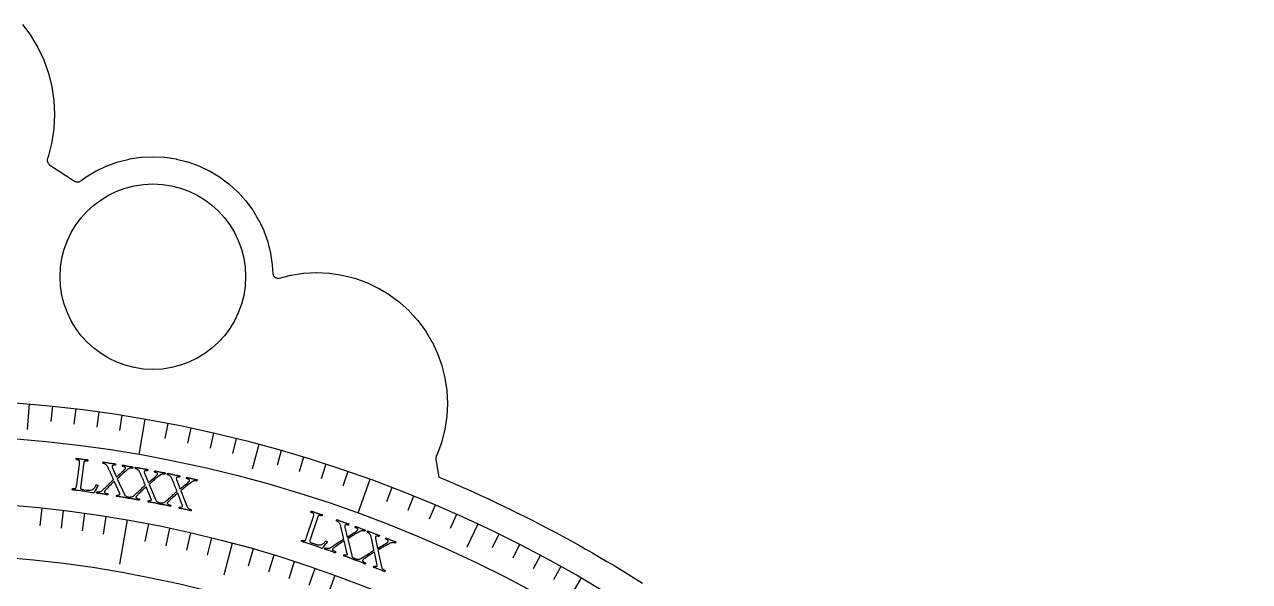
# Model space of a CAD drawing. Header units: millimetres. Extents: x -76 to 76, y -76 to 98.
# Drawn here: x 6.2 to 74.5, y 64.3 to 95.3 of the extents above; entities that cross this region are included whole.
import ezdxf

# ---------------------------------------------------------------- set-up
doc = ezdxf.new("R2010")
doc.units = ezdxf.units.MM
for name, color, linetype in [('CUT_INNER', 6, 'Continuous'), ('CUT_OUTER', 1, 'Continuous'), ('ENGRAVE', 7, 'Continuous'), ('ENGRAVE_FINE', 8, 'Continuous'), ('TEXT', 5, 'Continuous')]:
    doc.layers.add(name, color=color, linetype=linetype)

msp = doc.modelspace()

# ---------------------------------------------------------------- linework, layer by layer
at = {"layer": 'CUT_INNER'}
msp.add_circle((13.376, 81.2832), 5.168, dxfattribs=at)
at = {"layer": 'CUT_OUTER'}
msp.add_lwpolyline([(6.1143, 95.3355), (6.5675, 94.7243), (6.5757, 94.7121), (6.9669, 94.0594), (6.9739, 94.0464), (7.2992, 93.3585), (7.3048, 93.3449), (7.5612, 92.6285), (7.5654, 92.6144), (7.7503, 91.8763), (7.7532, 91.8619), (7.8649, 91.1092), (7.8663, 91.0945), (7.9036, 90.3345), (7.9036, 90.3198), (7.8663, 89.5598), (7.8649, 89.5451), (7.7532, 88.7924), (7.7503, 88.778), (7.5654, 88.0399), (7.5612, 88.0258), (7.5079, 87.877), (7.4996, 87.8497), (7.4939, 87.8218), (7.4909, 87.7935), (7.4906, 87.765), (7.493, 87.7366), (7.4981, 87.7086), (7.5058, 87.6811), (7.516, 87.6546), (7.5288, 87.6291), (7.5439, 87.6049), (7.5613, 87.5823), (7.5807, 87.5614), (7.602, 87.5425), (7.6249, 87.5257), (9.0117, 86.6089), (9.038, 86.5934), (9.0657, 86.5806), (9.0946, 86.5707), (9.1244, 86.5638), (9.1547, 86.56), (9.1852, 86.5593), (9.2157, 86.5616), (9.2457, 86.5671), (9.2751, 86.5756), (9.3034, 86.587), (9.3304, 86.6013), (9.3558, 86.6182), (9.6544, 86.8396), (9.6667, 86.8478), (10.217, 87.1777), (10.23, 87.1846), (10.81, 87.4589), (10.8235, 87.4645), (11.4276, 87.6807), (11.4417, 87.685), (12.0641, 87.8409), (12.0785, 87.8437), (12.7132, 87.9379), (12.7278, 87.9393), (13.3686, 87.9708), (13.3834, 87.9708), (14.0242, 87.9393), (14.0388, 87.9379), (14.6735, 87.8437), (14.6879, 87.8409), (15.3103, 87.685), (15.3244, 87.6807), (15.9285, 87.4645), (15.942, 87.4589), (16.522, 87.1846), (16.535, 87.1777), (17.0853, 86.8478), (17.0976, 86.8396), (17.6129, 86.4574), (17.6243, 86.4481), (18.0997, 86.0172), (18.1101, 86.0068), (18.5409, 85.5314), (18.5503, 85.5201), (18.9325, 85.0047), (18.9407, 84.9925), (19.2705, 84.4422), (19.2774, 84.4292), (19.5518, 83.8492), (19.5574, 83.8356), (19.7735, 83.2315), (19.7778, 83.2174), (19.9337, 82.5951), (19.9366, 82.5806), (20.0307, 81.946), (20.0322, 81.9313), (20.0541, 81.4854), (20.0569, 81.4561), (20.0627, 81.4273), (20.0712, 81.3991), (20.0825, 81.3719), (20.0964, 81.3459), (20.1127, 81.3214), (20.1314, 81.2987), (20.1522, 81.2779), (20.175, 81.2592), (20.1995, 81.2428), (20.2254, 81.229), (20.2526, 81.2177), (20.2808, 81.2091), (20.3097, 81.2034), (20.339, 81.2005), (20.3684, 81.2005), (20.3977, 81.2034), (20.4266, 81.2091), (21.0655, 81.3692), (21.0799, 81.372), (21.7736, 81.4749), (21.7882, 81.4764), (22.4886, 81.5108), (22.5034, 81.5108), (23.2038, 81.4764), (23.2184, 81.4749), (23.9121, 81.372), (23.9265, 81.3692), (24.6068, 81.1988), (24.6209, 81.1945), (25.2811, 80.9583), (25.2947, 80.9526), (25.9287, 80.6528), (25.9416, 80.6459), (26.5431, 80.2853), (26.5554, 80.2772), (27.1186, 79.8594), (27.13, 79.8501), (27.6496, 79.3791), (27.66, 79.3687), (28.1309, 78.8491), (28.1403, 78.8378), (28.558, 78.2745), (28.5662, 78.2623), (28.9267, 77.6608), (28.9336, 77.6478), (29.2335, 77.0139), (29.2391, 77.0003), (29.4754, 76.34), (29.4796, 76.3259), (29.65, 75.6457), (29.6529, 75.6312), (29.7558, 74.9376), (29.7572, 74.9229), (29.7916, 74.2225), (29.7916, 74.2078), (29.7572, 73.5074), (29.7558, 73.4927), (29.6529, 72.7991), (29.65, 72.7846), (29.4796, 72.1044), (29.4754, 72.0903), (29.2391, 71.43), (29.2335, 71.4164), (29.1699, 71.2819), (29.1583, 71.2539), (29.1496, 71.2248), (29.1439, 71.195), (29.1413, 71.1648), (29.1417, 71.1345), (29.1451, 71.1043), (29.3091, 70.1208), (29.5142, 70.0351), (29.9434, 69.8527), (30.3714, 69.6676), (30.7983, 69.4799), (31.2241, 69.2897), (31.6486, 69.0968), (32.072, 68.9013), (32.4942, 68.7032), (32.9151, 68.5025), (33.3348, 68.2993), (33.7533, 68.0934), (34.1705, 67.885), (34.5864, 67.6741), (35.0009, 67.4606), (35.4142, 67.2446), (35.8262, 67.026), (36.2367, 66.8049), (36.646, 66.5813), (37.0538, 66.3552), (37.4603, 66.1266), (37.8653, 65.8955), (38.2689, 65.6619), (38.6711, 65.4259), (39.0718, 65.1874), (39.4711, 64.9464), (39.8688, 64.703), (40.2651, 64.4571), (40.6598, 64.2089)], dxfattribs=at)
at = {"layer": 'ENGRAVE'}
for points in [[(6.4914, 74.1966), (6.3672, 72.777)], [(12.9333, 73.3485), (12.5869, 71.3838)], [(19.2768, 71.9422), (18.908, 70.5657)], [(25.4737, 69.9883), (24.7913, 68.1136)], [(11.9435, 67.7351), (11.508, 65.2652)], [(31.4766, 67.5018), (30.8744, 66.2103)], [(17.8016, 66.4364), (17.3256, 64.6598)], [(23.5241, 64.6321), (22.6664, 62.2753)], [(37.24, 64.5016), (36.2425, 62.7739)]]:
    msp.add_lwpolyline(points, dxfattribs=at)
for radius in [74.48, 74.48, 72.485, 68.78, 68.78, 65.854]:
    msp.add_circle((0, 0), radius, dxfattribs=at)
at = {"layer": 'ENGRAVE_FINE'}
for points in [[(7.7853, 74.072), (7.6959, 73.2217)], [(9.0768, 73.9248), (8.9726, 73.0762)], [(10.3656, 73.7552), (10.2466, 72.9085)], [(11.6512, 73.563), (11.5175, 72.7186)], [(14.2115, 73.1116), (14.0483, 72.2723)], [(15.4853, 72.8524), (15.3075, 72.0161)], [(16.7544, 72.5711), (16.562, 71.738)], [(18.0183, 72.2676), (17.8115, 71.438)], [(20.5295, 71.5948), (20.2938, 70.7729)], [(21.7758, 71.2256), (21.5259, 70.4079)], [(23.0156, 70.8347), (22.7514, 70.0215)], [(24.2483, 70.4222), (23.97, 69.6138)], [(26.6912, 69.5331), (26.3848, 68.7349)], [(27.9007, 69.0567), (27.5804, 68.2639)], [(7.1895, 68.4032), (7.0846, 67.4055)], [(8.3822, 68.2673), (8.2599, 67.2716)], [(29.1017, 68.5592), (28.7676, 67.7722)], [(9.5723, 68.1106), (9.4327, 67.1172)], [(10.7596, 67.9332), (10.6026, 66.9424)], [(30.2937, 68.0409), (29.946, 67.2598)], [(13.1238, 67.5163), (12.9324, 66.5315)], [(14.3002, 67.277), (14.0916, 66.2957)], [(15.4721, 67.0172), (15.2465, 66.0397)], [(32.6499, 66.9422), (32.2751, 66.1737)], [(16.6394, 66.7369), (16.3967, 65.7635)], [(33.8132, 66.3622), (33.4251, 65.6004)], [(18.9583, 66.1156), (18.6818, 65.1512)], [(20.1093, 65.7746), (19.816, 64.8153)], [(34.9662, 65.7619), (34.5648, 65.007)], [(21.2542, 65.4137), (20.9442, 64.4596)], [(22.3926, 65.0328), (22.066, 64.0842)], [(36.1086, 65.1417), (35.6941, 64.3939)]]:
    msp.add_lwpolyline(points, dxfattribs=at)
at = {"layer": 'TEXT'}
for points in [[(9.3623, 69.6633), (9.3619, 69.6602), (9.3614, 69.6565), (9.3608, 69.652), (9.3601, 69.6469), (9.3583, 69.6337), (9.3563, 69.6187), (9.354, 69.6018), (9.3515, 69.583), (9.3491, 69.5636), (9.3471, 69.5451), (9.3456, 69.5274), (9.3445, 69.5105), (9.3443, 69.4956), (9.3451, 69.4841), (9.3471, 69.4759), (9.3502, 69.4709), (9.3634, 69.4604), (9.3783, 69.4516), (9.3949, 69.4444), (9.4134, 69.4389), (9.4355, 69.434), (9.4633, 69.4289), (9.4968, 69.4236), (9.5359, 69.418), (9.6846, 69.3974), (9.7235, 69.3931), (9.7646, 69.3907), (9.8079, 69.3902), (9.8533, 69.3917), (9.8978, 69.3957), (9.938, 69.4028), (9.9741, 69.4132), (10.0059, 69.4267), (10.0326, 69.4426), (10.059, 69.462), (10.0851, 69.485), (10.1108, 69.5114), (10.1361, 69.5424), (10.1611, 69.579), (10.1857, 69.6212), (10.2099, 69.669), (10.2153, 69.6755), (10.2239, 69.6794), (10.2355, 69.6808), (10.2503, 69.6797), (10.2725, 69.6754), (10.2904, 69.6696), (10.3039, 69.6624), (10.313, 69.6538), (10.2854, 69.6015), (10.2568, 69.5476), (10.2271, 69.4921), (10.1963, 69.4351), (10.1673, 69.3791), (10.1429, 69.327), (10.123, 69.2788), (10.1076, 69.2344), (10.0013, 69.2502), (9.8954, 69.2664), (9.7899, 69.2831), (9.6848, 69.3003), (9.5765, 69.3178), (9.4613, 69.3354), (9.3392, 69.3529), (9.2102, 69.3705), (9.1654, 69.3762), (9.1229, 69.381), (9.0827, 69.385), (9.0448, 69.3881), (9.0077, 69.3911), (8.9701, 69.3947), (8.9318, 69.3989), (8.8929, 69.4036), (8.8891, 69.4107), (8.887, 69.4196), (8.8868, 69.4304), (8.8883, 69.443), (8.891, 69.4554), (8.8943, 69.4657), (8.8982, 69.4739), (8.9027, 69.4799), (8.9125, 69.4789), (8.9258, 69.478), (8.9425, 69.4771), (8.9627, 69.4763), (8.9844, 69.476), (9.0058, 69.4766), (9.0267, 69.4782), (9.0472, 69.4806), (9.0653, 69.4839), (9.0788, 69.4882), (9.0879, 69.4935), (9.0924, 69.4996), (9.0995, 69.5165), (9.1057, 69.5359), (9.1111, 69.5579), (9.1156, 69.5824), (9.1197, 69.6087), (9.1237, 69.6361), (9.1277, 69.6644), (9.1316, 69.6939), (9.2803, 70.8292), (9.2841, 70.8587), (9.2876, 70.8874), (9.2908, 70.9153), (9.2938, 70.9423), (9.2958, 70.9678), (9.2962, 70.9908), (9.2952, 71.0115), (9.2925, 71.0297), (9.2898, 71.0379), (9.2823, 71.0456), (9.27, 71.0529), (9.2529, 71.0598), (9.233, 71.0663), (9.2126, 71.0723), (9.1916, 71.0779), (9.17, 71.083), (9.1498, 71.0874), (9.133, 71.0909), (9.1196, 71.0934), (9.1096, 71.0949), (9.1067, 71.1019), (9.1049, 71.1108), (9.1043, 71.1216), (9.1048, 71.1343), (9.1065, 71.1469), (9.1095, 71.1572), (9.1138, 71.1653), (9.1194, 71.1712), (9.1606, 71.1644), (9.2015, 71.1575), (9.2419, 71.1505), (9.282, 71.1432), (9.3218, 71.1362), (9.3613, 71.1297), (9.4005, 71.1238), (9.4394, 71.1184), (9.4794, 71.1133), (9.5189, 71.1088), (9.5579, 71.1049), (9.5965, 71.1015), (9.6353, 71.0983), (9.6749, 71.0947), (9.7153, 71.0908), (9.7566, 71.0866), (9.7605, 71.0795), (9.7625, 71.0706), (9.7627, 71.0598), (9.7611, 71.0472), (9.7582, 71.0348), (9.7548, 71.0245), (9.7508, 71.0164), (9.7462, 71.0105), (9.7361, 71.0116), (9.7225, 71.0127), (9.7054, 71.0137), (9.6848, 71.0147), (9.6627, 71.0154), (9.6412, 71.0155), (9.6204, 71.0149), (9.6001, 71.0137), (9.5822, 71.0115), (9.5683, 71.0076), (9.5584, 71.0022), (9.5526, 70.9952), (9.5469, 70.9811), (9.5418, 70.9648), (9.5373, 70.9464), (9.5334, 70.9258), (9.5298, 70.9036), (9.5262, 70.8803), (9.5227, 70.856), (9.5192, 70.8307), (9.5186, 70.8266), (9.5181, 70.8225), (9.5176, 70.8185), (9.517, 70.8144), (9.5165, 70.8103), (9.5159, 70.8062), (9.5154, 70.8021), (9.5148, 70.7981)], [(10.9498, 70.9016), (10.9985, 70.8943), (11.0452, 70.8878), (11.0899, 70.8821), (11.1326, 70.8772), (11.1742, 70.8727), (11.2154, 70.868), (11.2562, 70.8632), (11.2966, 70.8582), (11.2979, 70.8511), (11.2981, 70.8413), (11.2972, 70.8289), (11.2952, 70.814), (11.2922, 70.7999), (11.2885, 70.79), (11.2841, 70.7845), (11.279, 70.7832), (11.268, 70.7845), (11.2546, 70.7853), (11.2386, 70.7857), (11.22, 70.7856), (11.2004, 70.7846), (11.1813, 70.782), (11.1626, 70.778), (11.1444, 70.7725), (11.1284, 70.7649), (11.1162, 70.7544), (11.1077, 70.741), (11.1031, 70.7248), (11.1026, 70.7084), (11.1059, 70.689), (11.1129, 70.6665), (11.1237, 70.641), (11.3582, 70.1197), (11.4304, 70.1888), (11.501, 70.2557), (11.57, 70.3204), (11.6373, 70.3829), (11.6994, 70.4409), (11.7527, 70.4924), (11.7973, 70.5374), (11.833, 70.5758), (11.8379, 70.5819), (11.8418, 70.5882), (11.8449, 70.5946), (11.8472, 70.6012), (11.8488, 70.6072), (11.85, 70.6119), (11.8509, 70.6152), (11.8513, 70.6172), (11.8509, 70.6274), (11.8464, 70.6389), (11.838, 70.6518), (11.8255, 70.6661), (11.8058, 70.6804), (11.7756, 70.6932), (11.7349, 70.7047), (11.6836, 70.7147), (11.6805, 70.7185), (11.6787, 70.7256), (11.6784, 70.7362), (11.6796, 70.7502), (11.6817, 70.7647), (11.6844, 70.7769), (11.6875, 70.7867), (11.6911, 70.7942), (11.7295, 70.7852), (11.7657, 70.7766), (11.7997, 70.7686), (11.8315, 70.7611), (11.863, 70.754), (11.8961, 70.7472), (11.9309, 70.7405), (11.9673, 70.7341), (12.0176, 70.7259), (12.0639, 70.7191), (12.1062, 70.7136), (12.1445, 70.7095), (12.1792, 70.7061), (12.2107, 70.703), (12.2391, 70.7), (12.2643, 70.6972), (12.2657, 70.6903), (12.2662, 70.6815), (12.2658, 70.6708), (12.2646, 70.6581), (12.2622, 70.6455), (12.2581, 70.6348), (12.2525, 70.6262), (12.2452, 70.6197), (12.2376, 70.6205), (12.226, 70.6213), (12.2102, 70.6218), (12.1904, 70.6222), (12.1678, 70.6216), (12.1438, 70.6191), (12.1185, 70.6147), (12.0917, 70.6085), (12.0647, 70.5998), (12.0384, 70.588), (12.0128, 70.5731), (11.9879, 70.5552), (11.9287, 70.5046), (11.8735, 70.4576), (11.8224, 70.414), (11.7752, 70.3738), (11.7303, 70.3352), (11.6859, 70.2962), (11.642, 70.2567), (11.5986, 70.2167), (11.5535, 70.1746), (11.5047, 70.1285), (11.4522, 70.0785), (11.3959, 70.0246), (11.7865, 69.1578), (11.8034, 69.1278), (11.826, 69.1009), (11.8543, 69.0773), (11.8883, 69.0568), (11.9246, 69.0396), (11.9598, 69.0257), (11.9938, 69.0151), (12.0266, 69.0078), (12.0289, 69.0006), (12.0296, 68.9912), (12.0287, 68.9797), (12.0263, 68.966), (12.0232, 68.9528), (12.0205, 68.9426), (12.0181, 68.9356), (12.0161, 68.9316), (11.979, 68.9407), (11.9445, 68.9492), (11.9126, 68.9571), (11.8835, 68.9643), (11.8541, 68.9712), (11.8215, 68.9781), (11.7859, 68.985), (11.7471, 68.9918), (11.6938, 69.0006), (11.6438, 69.0083), (11.5973, 69.0148), (11.5543, 69.0202), (11.5111, 69.0253), (11.4645, 69.0307), (11.4142, 69.0365), (11.3604, 69.0427), (11.3568, 69.0502), (11.355, 69.0602), (11.355, 69.0728), (11.3568, 69.0878), (11.3598, 69.1019), (11.3635, 69.1117), (11.3679, 69.1173), (11.3729, 69.1185), (11.3823, 69.1175), (11.3944, 69.1171), (11.4092, 69.1172), (11.4267, 69.118), (11.4454, 69.1197), (11.4638, 69.1226), (11.4819, 69.1268), (11.4997, 69.1323), (11.5153, 69.1392), (11.5271, 69.1476), (11.535, 69.1575), (11.539, 69.1689), (11.5392, 69.1719), (11.539, 69.1755), (11.5384, 69.1797), (11.5374, 69.1845), (11.5361, 69.1893), (11.5345, 69.1937), (11.5326, 69.1976), (11.5305, 69.201), (11.2288, 69.8903), (11.1918, 69.8547), (11.1533, 69.8172), (11.1132, 69.7776), (11.0717, 69.736), (11.0298, 69.6936), (10.9884, 69.6515), (10.9477, 69.6099), (10.9077, 69.5687), (10.8693, 69.5288), (10.8338, 69.4913), (10.8012, 69.4561), (10.7713, 69.4232), (10.7451, 69.3939), (10.7235, 69.3695), (10.7065, 69.3499), (10.694, 69.3352), (10.692, 69.3323), (10.6896, 69.3289), (10.6867, 69.3248), (10.6834, 69.3201), (10.6802, 69.3149), (10.6776, 69.3092), (10.6756, 69.3031), (10.6742, 69.2965), (10.6753, 69.2841), (10.6821, 69.2714), (10.6948, 69.2582), (10.7132, 69.2447), (10.7388, 69.2316), (10.7729, 69.2198), (10.8154, 69.2092), (10.8664, 69.1999), (10.869, 69.1928), (10.8704, 69.1833), (10.8705, 69.1717), (10.8695, 69.1578), (10.8676, 69.1443), (10.8654, 69.1341), (10.8628, 69.127), (10.8599, 69.1231), (10.8238, 69.1315), (10.7873, 69.1397), (10.7505, 69.1478), (10.7132, 69.1558), (10.676, 69.1633), (10.639, 69.1703), (10.6022, 69.1768), (10.5657, 69.1826), (10.5163, 69.1899), (10.4705, 69.196), (10.4284, 69.2011), (10.3899, 69.2051), (10.3528, 69.2085), (10.3151, 69.2118), (10.2766, 69.215), (10.2375, 69.2181), (10.2365, 69.2261), (10.237, 69.2358), (10.2389, 69.2473), (10.2424, 69.2604), (10.2462, 69.2729), (10.2494, 69.2826), (10.2521, 69.2894), (10.2541, 69.2933), (10.2624, 69.2927), (10.2764, 69.2925), (10.2962, 69.2926), (10.3217, 69.293), (10.3507, 69.2946), (10.3811, 69.298), (10.4127, 69.3033), (10.4457, 69.3105), (10.4778, 69.3202), (10.5068, 69.3329), (10.5326, 69.3487), (10.5552, 69.3675), (10.6138, 69.4239), (10.6696, 69.4778), (10.7228, 69.5294), (10.7732, 69.5785), (10.8222, 69.6266), (10.8711, 69.6748), (10.92, 69.7232), (10.9687, 69.7717), (11.0186, 69.8213), (11.0708, 69.8727), (11.1252, 69.926), (11.1819, 69.9812), (11.1699, 70.0096), (11.1562, 70.0413), (11.1407, 70.0761), (11.1234, 70.1143), (11.1051, 70.1544), (11.0865, 70.1955), (11.0677, 70.2375), (11.0487, 70.2803), (11.0298, 70.3229), (11.0113, 70.364), (10.9933, 70.4037), (10.9757, 70.4418), (10.9591, 70.4776), (10.9441, 70.51), (10.9307, 70.539), (10.9188, 70.5646), (10.9091, 70.5855), (10.9022, 70.6005), (10.8981, 70.6095), (10.8967, 70.6125), (10.8801, 70.6492), (10.8634, 70.6822), (10.8466, 70.7113), (10.8298, 70.7366), (10.8119, 70.7597), (10.792, 70.782), (10.7699, 70.8036), (10.7459, 70.8244), (10.7288, 70.8373), (10.7104, 70.8489), (10.6905, 70.8591), (10.6692, 70.868), (10.6483, 70.8753), (10.6299, 70.8812), (10.6138, 70.8854), (10.6002, 70.888), (10.5957, 70.8908), (10.5931, 70.8974), (10.5926, 70.9079), (10.594, 70.9223), (10.5969, 70.9371), (10.6008, 70.949), (10.6057, 70.958), (10.6116, 70.9641), (10.6593, 70.9554), (10.7033, 70.9472), (10.7437, 70.9392), (10.7805, 70.9317), (10.8173, 70.9242), (10.8577, 70.9167), (10.9019, 70.9092), (10.9498, 70.9016)], [(12.7468, 70.6006), (12.7953, 70.5921), (12.8418, 70.5844), (12.8864, 70.5776), (12.929, 70.5717), (12.9704, 70.5661), (13.0114, 70.5603), (13.0521, 70.5545), (13.0924, 70.5485), (13.0935, 70.5413), (13.0935, 70.5316), (13.0923, 70.5192), (13.0898, 70.5043), (13.0865, 70.4903), (13.0826, 70.4805), (13.078, 70.4751), (13.0728, 70.4739), (13.062, 70.4755), (13.0485, 70.4767), (13.0325, 70.4775), (13.0139, 70.4779), (12.9943, 70.4773), (12.9751, 70.4752), (12.9564, 70.4717), (12.9381, 70.4667), (12.9219, 70.4595), (12.9094, 70.4493), (12.9006, 70.4362), (12.8955, 70.4201), (12.8946, 70.4037), (12.8974, 70.3841), (12.9039, 70.3615), (12.9141, 70.3357), (13.1352, 69.8087), (13.2091, 69.8759), (13.2814, 69.941), (13.352, 70.0039), (13.4209, 70.0647), (13.4844, 70.1211), (13.5391, 70.1712), (13.5848, 70.215), (13.6215, 70.2525), (13.6264, 70.2585), (13.6306, 70.2647), (13.6338, 70.2711), (13.6363, 70.2776), (13.638, 70.2835), (13.6394, 70.2882), (13.6403, 70.2915), (13.6408, 70.2935), (13.6406, 70.3037), (13.6365, 70.3153), (13.6284, 70.3284), (13.6163, 70.343), (13.5969, 70.3578), (13.567, 70.3714), (13.5266, 70.3839), (13.4757, 70.3952), (13.4726, 70.3991), (13.471, 70.4063), (13.471, 70.4168), (13.4725, 70.4308), (13.475, 70.4452), (13.4779, 70.4573), (13.4813, 70.4671), (13.4851, 70.4745), (13.5233, 70.4645), (13.5593, 70.455), (13.5931, 70.4461), (13.6247, 70.4379), (13.656, 70.43), (13.6889, 70.4223), (13.7235, 70.4147), (13.7597, 70.4074), (13.8098, 70.398), (13.8559, 70.3899), (13.8981, 70.3834), (13.9362, 70.3783), (13.9708, 70.3741), (14.0023, 70.3701), (14.0305, 70.3664), (14.0557, 70.3629), (14.0569, 70.356), (14.0572, 70.3472), (14.0566, 70.3365), (14.055, 70.3239), (14.0522, 70.3113), (14.0479, 70.3008), (14.042, 70.2923), (14.0346, 70.2859), (14.0271, 70.287), (14.0155, 70.288), (13.9997, 70.289), (13.9799, 70.2898), (13.9573, 70.2898), (13.9333, 70.2879), (13.9078, 70.2842), (13.8809, 70.2787), (13.8537, 70.2707), (13.827, 70.2595), (13.8011, 70.2453), (13.7757, 70.228), (13.7153, 70.179), (13.659, 70.1333), (13.6067, 70.091), (13.5585, 70.0521), (13.5127, 70.0147), (13.4673, 69.9768), (13.4224, 69.9384), (13.3779, 69.8995), (13.3318, 69.8586), (13.2819, 69.8137), (13.2281, 69.7651), (13.1705, 69.7126), (13.5389, 68.8362), (13.555, 68.8057), (13.5769, 68.7783), (13.6047, 68.754), (13.6382, 68.7326), (13.674, 68.7145), (13.7088, 68.6997), (13.7425, 68.6882), (13.7752, 68.6801), (13.7773, 68.6729), (13.7778, 68.6635), (13.7766, 68.652), (13.7738, 68.6384), (13.7703, 68.6252), (13.7674, 68.6152), (13.7648, 68.6081), (13.7627, 68.6042), (13.7258, 68.6143), (13.6916, 68.6237), (13.66, 68.6323), (13.631, 68.6403), (13.6017, 68.6479), (13.5694, 68.6556), (13.5339, 68.6634), (13.4954, 68.6713), (13.4422, 68.6814), (13.3925, 68.6904), (13.3462, 68.6981), (13.3033, 68.7045), (13.2603, 68.7107), (13.2138, 68.7173), (13.1637, 68.7243), (13.1101, 68.7319), (13.1067, 68.7395), (13.1051, 68.7496), (13.1054, 68.7621), (13.1076, 68.7771), (13.111, 68.7911), (13.1149, 68.8009), (13.1194, 68.8063), (13.1245, 68.8074), (13.1339, 68.8061), (13.146, 68.8054), (13.1608, 68.8052), (13.1783, 68.8055), (13.197, 68.8067), (13.2155, 68.8092), (13.2336, 68.813), (13.2516, 68.818), (13.2674, 68.8245), (13.2794, 68.8326), (13.2875, 68.8423), (13.2918, 68.8536), (13.2921, 68.8566), (13.292, 68.8602), (13.2915, 68.8644), (13.2906, 68.8692), (13.2894, 68.8741), (13.2879, 68.8785), (13.2861, 68.8824), (13.2841, 68.8858), (13, 69.5826), (12.9621, 69.548), (12.9227, 69.5115), (12.8816, 69.4729), (12.8391, 69.4324), (12.796, 69.391), (12.7537, 69.35), (12.7119, 69.3095), (12.6708, 69.2693), (12.6315, 69.2304), (12.5951, 69.1938), (12.5615, 69.1594), (12.5308, 69.1273), (12.5039, 69.0987), (12.4817, 69.0748), (12.4642, 69.0556), (12.4513, 69.0412), (12.4493, 69.0385), (12.4467, 69.0351), (12.4438, 69.0311), (12.4403, 69.0265), (12.437, 69.0213), (12.4342, 69.0157), (12.4321, 69.0096), (12.4306, 69.0031), (12.4313, 68.9907), (12.4378, 68.9777), (12.4501, 68.9643), (12.4682, 68.9503), (12.4935, 68.9366), (12.5272, 68.9239), (12.5695, 68.9123), (12.6202, 68.9017), (12.6226, 68.8944), (12.6238, 68.885), (12.6236, 68.8733), (12.6222, 68.8594), (12.62, 68.8461), (12.6175, 68.8359), (12.6148, 68.8289), (12.6117, 68.8251), (12.5759, 68.8343), (12.5396, 68.8435), (12.503, 68.8525), (12.466, 68.8614), (12.4289, 68.8699), (12.3921, 68.8779), (12.3555, 68.8852), (12.3191, 68.892), (12.27, 68.9005), (12.2244, 68.9078), (12.1824, 68.914), (12.144, 68.9189), (12.107, 68.9232), (12.0694, 68.9275), (12.031, 68.9317), (11.9919, 68.9358), (11.9912, 68.9438), (11.9919, 68.9535), (11.9942, 68.9649), (11.9979, 68.9779), (12.002, 68.9904), (12.0055, 68.9999), (12.0083, 69.0067), (12.0105, 69.0106), (12.0187, 69.0098), (12.0328, 69.0091), (12.0525, 69.0087), (12.078, 69.0085), (12.1071, 69.0094), (12.1375, 69.0121), (12.1693, 69.0166), (12.2025, 69.0229), (12.2348, 69.0317), (12.2641, 69.0437), (12.2903, 69.0588), (12.3134, 69.0771), (12.3733, 69.1319), (12.4305, 69.1845), (12.485, 69.2346), (12.5366, 69.2825), (12.5869, 69.3293), (12.637, 69.3763), (12.6871, 69.4234), (12.737, 69.4707), (12.7881, 69.519), (12.8416, 69.5691), (12.8974, 69.621), (12.9555, 69.6747), (12.9442, 69.7034), (12.9313, 69.7354), (12.9166, 69.7706), (12.9003, 69.8092), (12.883, 69.8498), (12.8655, 69.8913), (12.8478, 69.9337), (12.8299, 69.9771), (12.8121, 70.0201), (12.7946, 70.0617), (12.7776, 70.1018), (12.761, 70.1404), (12.7454, 70.1765), (12.7312, 70.2093), (12.7185, 70.2386), (12.7073, 70.2645), (12.6981, 70.2857), (12.6916, 70.3009), (12.6876, 70.3099), (12.6863, 70.313), (12.6707, 70.3502), (12.6548, 70.3835), (12.6388, 70.4131), (12.6226, 70.4388), (12.6053, 70.4623), (12.586, 70.4851), (12.5645, 70.5073), (12.541, 70.5287), (12.5243, 70.542), (12.5061, 70.5541), (12.4865, 70.5648), (12.4654, 70.5742), (12.4447, 70.5821), (12.4264, 70.5884), (12.4105, 70.593), (12.3969, 70.596), (12.3925, 70.5988), (12.3901, 70.6055), (12.3898, 70.616), (12.3916, 70.6304), (12.3949, 70.6451), (12.3991, 70.6569), (12.4042, 70.6658), (12.4102, 70.6717), (12.4577, 70.6619), (12.5016, 70.6525), (12.5418, 70.6435), (12.5783, 70.635), (12.6149, 70.6267), (12.6551, 70.6181), (12.6991, 70.6095), (12.7468, 70.6006)], [(14.5355, 70.2542), (14.5838, 70.2444), (14.6301, 70.2356), (14.6745, 70.2276), (14.7169, 70.2206), (14.7582, 70.2139), (14.7991, 70.2072), (14.8396, 70.2003), (14.8797, 70.1933), (14.8807, 70.1861), (14.8804, 70.1763), (14.8788, 70.164), (14.8761, 70.1492), (14.8724, 70.1352), (14.8682, 70.1256), (14.8635, 70.1202), (14.8583, 70.1192), (14.8475, 70.1211), (14.834, 70.1226), (14.8181, 70.1238), (14.7995, 70.1246), (14.7799, 70.1246), (14.7607, 70.123), (14.7418, 70.12), (14.7234, 70.1154), (14.707, 70.1086), (14.6943, 70.0987), (14.6851, 70.0858), (14.6797, 70.0699), (14.6784, 70.0535), (14.6807, 70.0339), (14.6866, 70.0111), (14.696, 69.9851), (14.9037, 69.4526), (14.9794, 69.5179), (15.0533, 69.5812), (15.1254, 69.6423), (15.1958, 69.7012), (15.2608, 69.7561), (15.3167, 69.8048), (15.3635, 69.8474), (15.4011, 69.8839), (15.4062, 69.8898), (15.4105, 69.8959), (15.414, 69.9022), (15.4165, 69.9086), (15.4185, 69.9145), (15.4199, 69.9191), (15.4209, 69.9224), (15.4215, 69.9244), (15.4216, 69.9346), (15.4177, 69.9463), (15.4099, 69.9597), (15.3982, 69.9745), (15.3792, 69.9898), (15.3497, 70.0042), (15.3096, 70.0177), (15.259, 70.0303), (15.256, 70.0342), (15.2546, 70.0415), (15.2549, 70.052), (15.2567, 70.0659), (15.2596, 70.0803), (15.2628, 70.0924), (15.2665, 70.102), (15.2705, 70.1093), (15.3084, 70.0983), (15.3441, 70.088), (15.3777, 70.0782), (15.409, 70.0692), (15.4401, 70.0605), (15.4728, 70.0519), (15.5072, 70.0435), (15.5432, 70.0353), (15.5931, 70.0246), (15.639, 70.0154), (15.6809, 70.0077), (15.719, 70.0017), (15.7534, 69.9966), (15.7848, 69.9918), (15.813, 69.9874), (15.838, 69.9833), (15.839, 69.9764), (15.8391, 69.9676), (15.8382, 69.9569), (15.8363, 69.9443), (15.8332, 69.9318), (15.8286, 69.9214), (15.8226, 69.9131), (15.815, 69.9069), (15.8075, 69.9081), (15.7959, 69.9094), (15.7802, 69.9108), (15.7604, 69.9122), (15.7378, 69.9127), (15.7137, 69.9114), (15.6882, 69.9083), (15.6612, 69.9035), (15.6337, 69.8962), (15.6068, 69.8858), (15.5805, 69.8722), (15.5547, 69.8555), (15.493, 69.8081), (15.4356, 69.7638), (15.3823, 69.7229), (15.3331, 69.6852), (15.2863, 69.6489), (15.24, 69.6122), (15.1941, 69.575), (15.1487, 69.5373), (15.1016, 69.4975), (15.0505, 69.4539), (14.9955, 69.4067), (14.9366, 69.3556), (15.2826, 68.4702), (15.298, 68.4393), (15.3192, 68.4114), (15.3463, 68.3863), (15.3792, 68.3641), (15.4146, 68.3451), (15.449, 68.3294), (15.4824, 68.3171), (15.5148, 68.3081), (15.5168, 68.3008), (15.517, 68.2915), (15.5155, 68.28), (15.5124, 68.2665), (15.5086, 68.2534), (15.5054, 68.2434), (15.5027, 68.2365), (15.5005, 68.2326), (15.4639, 68.2436), (15.4298, 68.2538), (15.3984, 68.2633), (15.3697, 68.272), (15.3406, 68.2804), (15.3085, 68.2889), (15.2733, 68.2976), (15.2349, 68.3064), (15.182, 68.3179), (15.1326, 68.3281), (15.0864, 68.337), (15.0437, 68.3446), (15.0009, 68.3518), (14.9546, 68.3596), (14.9047, 68.3679), (14.8513, 68.3768), (14.8481, 68.3845), (14.8468, 68.3946), (14.8474, 68.4071), (14.8499, 68.422), (14.8537, 68.436), (14.8578, 68.4456), (14.8625, 68.4509), (14.8676, 68.4519), (14.8769, 68.4504), (14.889, 68.4494), (14.9038, 68.4488), (14.9213, 68.4487), (14.9401, 68.4494), (14.9586, 68.4514), (14.9769, 68.4547), (14.9949, 68.4593), (15.0109, 68.4654), (15.0231, 68.4731), (15.0315, 68.4826), (15.036, 68.4938), (15.0364, 68.4968), (15.0364, 68.5004), (15.036, 68.5046), (15.0353, 68.5095), (15.0341, 68.5144), (15.0328, 68.5188), (15.0311, 68.5228), (15.0292, 68.5263), (14.7629, 69.23), (14.7241, 69.1964), (14.6837, 69.1609), (14.6417, 69.1234), (14.5981, 69.0839), (14.5541, 69.0437), (14.5107, 69.0038), (14.4679, 68.9643), (14.4258, 68.9251), (14.3855, 68.8873), (14.3482, 68.8516), (14.3137, 68.8181), (14.2822, 68.7868), (14.2546, 68.7589), (14.2318, 68.7356), (14.2138, 68.7169), (14.2006, 68.7028), (14.1985, 68.7), (14.1959, 68.6967), (14.1928, 68.6928), (14.1892, 68.6883), (14.1857, 68.6832), (14.1829, 68.6777), (14.1806, 68.6717), (14.1789, 68.6652), (14.1793, 68.6528), (14.1855, 68.6396), (14.1974, 68.6259), (14.2152, 68.6114), (14.24, 68.5971), (14.2735, 68.5835), (14.3154, 68.5708), (14.3659, 68.559), (14.3681, 68.5517), (14.369, 68.5422), (14.3686, 68.5305), (14.3668, 68.5167), (14.3643, 68.5034), (14.3615, 68.4933), (14.3586, 68.4863), (14.3555, 68.4826), (14.3198, 68.4928), (14.2838, 68.5028), (14.2474, 68.5128), (14.2107, 68.5226), (14.1738, 68.5321), (14.1372, 68.541), (14.1008, 68.5492), (14.0647, 68.5569), (14.0157, 68.5667), (13.9703, 68.5752), (13.9285, 68.5824), (13.8902, 68.5883), (13.8534, 68.5936), (13.8159, 68.5988), (13.7776, 68.6039), (13.7387, 68.609), (13.7381, 68.6171), (13.7391, 68.6268), (13.7416, 68.6381), (13.7457, 68.651), (13.7502, 68.6633), (13.7539, 68.6728), (13.7569, 68.6795), (13.7591, 68.6833), (13.7674, 68.6823), (13.7813, 68.6813), (13.8011, 68.6804), (13.8266, 68.6796), (13.8556, 68.6797), (13.8861, 68.6816), (13.918, 68.6853), (13.9514, 68.6908), (13.9839, 68.6988), (14.0135, 68.71), (14.04, 68.7245), (14.0636, 68.7421), (14.1249, 68.7954), (14.1835, 68.8465), (14.2392, 68.8953), (14.292, 68.9418), (14.3434, 68.9873), (14.3947, 69.033), (14.446, 69.0788), (14.4971, 69.1248), (14.5494, 69.1718), (14.6041, 69.2205), (14.6612, 69.271), (14.7207, 69.3232), (14.7101, 69.3522), (14.698, 69.3845), (14.6843, 69.4201), (14.6689, 69.4591), (14.6527, 69.5001), (14.6362, 69.5421), (14.6196, 69.5849), (14.6028, 69.6287), (14.5861, 69.6722), (14.5697, 69.7142), (14.5537, 69.7547), (14.5381, 69.7937), (14.5234, 69.8303), (14.51, 69.8633), (14.4981, 69.893), (14.4875, 69.9192), (14.4789, 69.9406), (14.4727, 69.9559), (14.4691, 69.9651), (14.4678, 69.9681), (14.4531, 70.0057), (14.4381, 70.0395), (14.4229, 70.0694), (14.4073, 70.0955), (14.3906, 70.1195), (14.3719, 70.1428), (14.351, 70.1654), (14.328, 70.1875), (14.3116, 70.2012), (14.2938, 70.2137), (14.2744, 70.2249), (14.2536, 70.2348), (14.2331, 70.2433), (14.215, 70.25), (14.1992, 70.2551), (14.1857, 70.2584), (14.1813, 70.2614), (14.1791, 70.2681), (14.1791, 70.2786), (14.1813, 70.2929), (14.185, 70.3076), (14.1894, 70.3193), (14.1948, 70.328), (14.2009, 70.3338), (14.2482, 70.3227), (14.2917, 70.3122), (14.3317, 70.3022), (14.368, 70.2928), (14.4043, 70.2835), (14.4444, 70.274), (14.4881, 70.2642), (14.5355, 70.2542)], [(22.1658, 66.7031), (22.1648, 66.7001), (22.1636, 66.6966), (22.1622, 66.6923), (22.1606, 66.6874), (22.1564, 66.6748), (22.1516, 66.6604), (22.1462, 66.6442), (22.1402, 66.6262), (22.1342, 66.6077), (22.1289, 66.5898), (22.1241, 66.5727), (22.1199, 66.5563), (22.1168, 66.5418), (22.1155, 66.5302), (22.116, 66.5218), (22.1181, 66.5164), (22.1291, 66.5036), (22.1421, 66.4921), (22.1571, 66.482), (22.1742, 66.4731), (22.1951, 66.4642), (22.2214, 66.4541), (22.2533, 66.4426), (22.2907, 66.4298), (22.4329, 66.3819), (22.4704, 66.3704), (22.5103, 66.3604), (22.5527, 66.3519), (22.5977, 66.3448), (22.6421, 66.3405), (22.6829, 66.34), (22.7203, 66.3435), (22.7541, 66.3508), (22.7833, 66.3615), (22.8129, 66.3757), (22.8427, 66.3934), (22.8729, 66.4146), (22.9035, 66.4403), (22.9349, 66.4716), (22.9669, 66.5085), (22.9996, 66.5509), (23.0062, 66.5563), (23.0153, 66.5586), (23.027, 66.5578), (23.0413, 66.5539), (23.0623, 66.5456), (23.0788, 66.5366), (23.0907, 66.527), (23.0981, 66.5168), (23.0613, 66.4705), (23.0231, 66.4229), (22.9836, 66.374), (22.9428, 66.3236), (22.9038, 66.2741), (22.8701, 66.2274), (22.8416, 66.1837), (22.8183, 66.143), (22.7167, 66.1783), (22.6157, 66.2139), (22.5151, 66.25), (22.4151, 66.2865), (22.3119, 66.3238), (22.202, 66.3625), (22.0853, 66.4025), (21.9618, 66.4438), (21.9189, 66.4577), (21.878, 66.4703), (21.8393, 66.4817), (21.8026, 66.4919), (21.7668, 66.5017), (21.7304, 66.5123), (21.6936, 66.5235), (21.6562, 66.5354), (21.6538, 66.543), (21.6535, 66.5521), (21.6552, 66.5628), (21.6591, 66.5749), (21.664, 66.5866), (21.6692, 66.5961), (21.6745, 66.6034), (21.68, 66.6085), (21.6895, 66.6056), (21.7024, 66.6023), (21.7187, 66.5983), (21.7384, 66.5938), (21.7597, 66.5894), (21.7807, 66.5861), (21.8016, 66.5837), (21.8222, 66.5823), (21.8406, 66.5822), (21.8547, 66.5839), (21.8645, 66.5873), (21.8701, 66.5925), (21.8802, 66.6078), (21.89, 66.6258), (21.8994, 66.6463), (21.9083, 66.6696), (21.9172, 66.6947), (21.9263, 66.7208), (21.9354, 66.7479), (21.9448, 66.7761), (22.3023, 67.8639), (22.3115, 67.8922), (22.3203, 67.9197), (22.3286, 67.9465), (22.3365, 67.9726), (22.3432, 67.9972), (22.348, 68.0197), (22.3508, 68.0402), (22.3516, 68.0586), (22.3504, 68.0672), (22.3445, 68.0762), (22.3337, 68.0856), (22.3182, 68.0956), (22.2999, 68.1057), (22.281, 68.1154), (22.2614, 68.1248), (22.2411, 68.1338), (22.2221, 68.1419), (22.2062, 68.1485), (22.1935, 68.1534), (22.184, 68.1568), (22.1824, 68.1641), (22.1824, 68.1732), (22.1837, 68.1839), (22.1866, 68.1964), (22.1906, 68.2084), (22.1955, 68.218), (22.2012, 68.2252), (22.2078, 68.2299), (22.247, 68.2156), (22.2859, 68.2012), (22.3243, 68.1867), (22.3624, 68.1721), (22.4002, 68.1578), (22.4378, 68.1441), (22.4752, 68.131), (22.5124, 68.1184), (22.5507, 68.106), (22.5887, 68.0942), (22.6263, 68.0831), (22.6636, 68.0726), (22.7011, 68.0622), (22.7393, 68.0513), (22.7784, 68.04), (22.8182, 68.0282), (22.8207, 68.0205), (22.821, 68.0113), (22.8192, 68.0007), (22.8152, 67.9886), (22.8101, 67.977), (22.8048, 67.9675), (22.7994, 67.9603), (22.7937, 67.9553), (22.784, 67.9583), (22.7709, 67.9619), (22.7543, 67.9661), (22.7342, 67.9709), (22.7126, 67.9757), (22.6915, 67.9797), (22.6709, 67.9831), (22.6508, 67.9857), (22.6328, 67.9868), (22.6184, 67.9856), (22.6077, 67.9821), (22.6006, 67.9763), (22.5924, 67.9635), (22.5844, 67.9485), (22.5765, 67.9312), (22.5689, 67.9117), (22.5612, 67.8905), (22.5534, 67.8684), (22.5454, 67.8452), (22.5372, 67.8209), (22.5359, 67.817), (22.5346, 67.8131), (22.5333, 67.8092), (22.532, 67.8053), (22.5307, 67.8014), (22.5294, 67.7975), (22.5281, 67.7936), (22.5268, 67.7897)], [(23.956, 67.6242), (24.0025, 67.608), (24.0472, 67.593), (24.0901, 67.5791), (24.1311, 67.5663), (24.1711, 67.5541), (24.2107, 67.5419), (24.2499, 67.5295), (24.2887, 67.5171), (24.2887, 67.5098), (24.2871, 67.5002), (24.2839, 67.4882), (24.2791, 67.4739), (24.2735, 67.4606), (24.2681, 67.4516), (24.2627, 67.447), (24.2574, 67.4467), (24.2469, 67.45), (24.2338, 67.4533), (24.2182, 67.4567), (24.1999, 67.46), (24.1805, 67.4626), (24.1612, 67.4637), (24.1421, 67.4632), (24.1233, 67.4612), (24.1061, 67.4567), (24.0921, 67.4487), (24.0813, 67.4371), (24.0737, 67.4221), (24.0702, 67.406), (24.0698, 67.3863), (24.0726, 67.3629), (24.0784, 67.3358), (24.2117, 66.78), (24.2956, 66.8345), (24.3774, 66.8871), (24.4572, 66.9378), (24.5349, 66.9867), (24.6068, 67.0322), (24.6688, 67.0728), (24.7209, 67.1087), (24.7632, 67.1397), (24.7691, 67.1449), (24.7741, 67.1503), (24.7784, 67.1561), (24.7818, 67.1621), (24.7845, 67.1677), (24.7866, 67.1721), (24.788, 67.1752), (24.7888, 67.1771), (24.7903, 67.1871), (24.7881, 67.1993), (24.7822, 67.2135), (24.7726, 67.2299), (24.7559, 67.2476), (24.7286, 67.2658), (24.6907, 67.2847), (24.6423, 67.3041), (24.6398, 67.3084), (24.6395, 67.3157), (24.6411, 67.3262), (24.6449, 67.3397), (24.6497, 67.3536), (24.6545, 67.365), (24.6594, 67.3741), (24.6644, 67.3808), (24.7005, 67.3647), (24.7345, 67.3496), (24.7664, 67.3354), (24.7962, 67.3222), (24.8258, 67.3093), (24.8571, 67.2964), (24.89, 67.2834), (24.9245, 67.2704), (24.9725, 67.2529), (25.0167, 67.2376), (25.0572, 67.2243), (25.0941, 67.2132), (25.1275, 67.2034), (25.1579, 67.1944), (25.1853, 67.1862), (25.2095, 67.1787), (25.2096, 67.1717), (25.2085, 67.163), (25.2061, 67.1525), (25.2026, 67.1403), (25.1978, 67.1283), (25.1918, 67.1187), (25.1847, 67.1113), (25.1763, 67.1062), (25.1691, 67.1084), (25.1577, 67.1113), (25.1424, 67.1148), (25.1229, 67.1188), (25.1006, 67.1224), (25.0766, 67.1244), (25.0509, 67.1249), (25.0235, 67.1237), (24.9953, 67.1202), (24.9672, 67.1136), (24.9393, 67.1037), (24.9115, 67.0907), (24.8439, 67.0521), (24.781, 67.0161), (24.7226, 66.9828), (24.6688, 66.9521), (24.6175, 66.9225), (24.5666, 66.8924), (24.5161, 66.8618), (24.466, 66.8306), (24.4139, 66.7976), (24.3573, 66.7614), (24.2964, 66.7221), (24.2311, 66.6795), (24.4535, 65.7552), (24.4645, 65.7226), (24.4817, 65.692), (24.5051, 65.6635), (24.5348, 65.637), (24.5672, 65.6133), (24.5992, 65.5931), (24.6306, 65.5764), (24.6615, 65.5631), (24.6624, 65.5556), (24.6614, 65.5463), (24.6584, 65.5351), (24.6534, 65.5222), (24.6479, 65.5097), (24.6433, 65.5003), (24.6397, 65.4938), (24.637, 65.4902), (24.6022, 65.5061), (24.5699, 65.5209), (24.5401, 65.5345), (24.5128, 65.547), (24.4852, 65.5593), (24.4545, 65.5721), (24.4207, 65.5855), (24.3839, 65.5995), (24.3331, 65.6181), (24.2855, 65.6349), (24.241, 65.65), (24.1997, 65.6633), (24.1583, 65.6762), (24.1134, 65.6903), (24.0652, 65.7053), (24.0134, 65.7214), (24.0113, 65.7295), (24.0114, 65.7397), (24.0137, 65.752), (24.0183, 65.7664), (24.0239, 65.7797), (24.0293, 65.7887), (24.0346, 65.7933), (24.0398, 65.7936), (24.0489, 65.7908), (24.0607, 65.7882), (24.0753, 65.7856), (24.0926, 65.7831), (24.1113, 65.7812), (24.1299, 65.7807), (24.1485, 65.7815), (24.167, 65.7836), (24.1836, 65.7874), (24.1968, 65.7935), (24.2064, 65.8017), (24.2124, 65.8122), (24.2132, 65.8151), (24.2137, 65.8187), (24.2139, 65.8229), (24.2138, 65.8278), (24.2133, 65.8328), (24.2126, 65.8374), (24.2115, 65.8416), (24.21, 65.8453), (24.0419, 66.5787), (23.9989, 66.5507), (23.9541, 66.521), (23.9074, 66.4895), (23.8589, 66.4564), (23.8097, 66.4225), (23.7613, 66.3889), (23.7136, 66.3556), (23.6665, 66.3225), (23.6215, 66.2905), (23.5796, 66.2602), (23.5409, 66.2317), (23.5055, 66.205), (23.4743, 66.1811), (23.4485, 66.1611), (23.4281, 66.145), (23.4131, 66.1328), (23.4107, 66.1304), (23.4076, 66.1275), (23.4041, 66.124), (23.3999, 66.12), (23.3958, 66.1155), (23.3922, 66.1104), (23.3891, 66.1047), (23.3865, 66.0986), (23.3852, 66.0862), (23.3896, 66.0724), (23.3995, 66.0571), (23.4152, 66.0404), (23.4379, 66.0227), (23.4691, 66.0048), (23.509, 65.9865), (23.5574, 65.9679), (23.5586, 65.9604), (23.5582, 65.9508), (23.5561, 65.9394), (23.5525, 65.9259), (23.5482, 65.913), (23.5441, 65.9034), (23.5403, 65.8969), (23.5367, 65.8936), (23.5027, 65.9086), (23.4684, 65.9234), (23.4337, 65.9382), (23.3986, 65.953), (23.3634, 65.9674), (23.3284, 65.9811), (23.2934, 65.9943), (23.2587, 66.0068), (23.2115, 66.0232), (23.1677, 66.0377), (23.1272, 66.0506), (23.0901, 66.0616), (23.0543, 66.0719), (23.0178, 66.0821), (22.9807, 66.0924), (22.9428, 66.1028), (22.9433, 66.1108), (22.9456, 66.1203), (22.9497, 66.1312), (22.9554, 66.1434), (22.9615, 66.155), (22.9665, 66.1639), (22.9704, 66.1701), (22.9731, 66.1736), (22.9812, 66.1715), (22.9949, 66.1686), (23.0143, 66.165), (23.0395, 66.1607), (23.0683, 66.1569), (23.0987, 66.1546), (23.1308, 66.1539), (23.1646, 66.1548), (23.1979, 66.1583), (23.2287, 66.1654), (23.257, 66.1762), (23.2828, 66.1905), (23.3508, 66.2349), (23.4157, 66.2775), (23.4775, 66.3183), (23.5362, 66.3572), (23.5933, 66.3953), (23.6504, 66.4336), (23.7074, 66.472), (23.7643, 66.5106), (23.8226, 66.5501), (23.8834, 66.5909), (23.9468, 66.6331), (24.0128, 66.6768), (24.0063, 66.7069), (23.9987, 66.7406), (23.9899, 66.7777), (23.98, 66.8184), (23.9695, 66.8613), (23.9589, 66.9051), (23.9483, 66.9498), (23.9376, 66.9955), (23.9269, 67.0408), (23.9164, 67.0846), (23.9061, 67.1269), (23.8959, 67.1677), (23.8863, 67.2059), (23.8776, 67.2405), (23.8698, 67.2715), (23.8629, 67.2989), (23.8572, 67.3213), (23.8532, 67.3373), (23.8508, 67.3469), (23.85, 67.3501), (23.8405, 67.3893), (23.8303, 67.4248), (23.8192, 67.4565), (23.8074, 67.4845), (23.7941, 67.5105), (23.7787, 67.5362), (23.7611, 67.5615), (23.7413, 67.5864), (23.727, 67.6023), (23.711, 67.6171), (23.6933, 67.6308), (23.674, 67.6435), (23.6549, 67.6546), (23.6379, 67.6637), (23.6229, 67.6709), (23.61, 67.676), (23.6061, 67.6796), (23.6048, 67.6866), (23.6062, 67.697), (23.6103, 67.7108), (23.6159, 67.7248), (23.622, 67.7358), (23.6284, 67.7437), (23.6353, 67.7486), (23.6806, 67.7313), (23.7224, 67.7149), (23.7606, 67.6996), (23.7953, 67.6853), (23.83, 67.6712), (23.8684, 67.6563), (23.9104, 67.6407), (23.956, 67.6242)], [(25.6656, 66.9941), (25.7116, 66.9767), (25.7559, 66.9605), (25.7984, 66.9455), (25.8392, 66.9317), (25.8788, 66.9185), (25.9181, 66.9052), (25.957, 66.8919), (25.9954, 66.8786), (25.9952, 66.8713), (25.9934, 66.8617), (25.9899, 66.8498), (25.9847, 66.8356), (25.9788, 66.8224), (25.9732, 66.8136), (25.9677, 66.8091), (25.9624, 66.8089), (25.952, 66.8125), (25.939, 66.8162), (25.9234, 66.8199), (25.9052, 66.8237), (25.8858, 66.8268), (25.8666, 66.8284), (25.8475, 66.8284), (25.8286, 66.8269), (25.8113, 66.8228), (25.7972, 66.8151), (25.7861, 66.8039), (25.7781, 66.789), (25.7742, 66.773), (25.7733, 66.7533), (25.7755, 66.7299), (25.7806, 66.7027), (25.8998, 66.1437), (25.985, 66.196), (26.0681, 66.2465), (26.1491, 66.2951), (26.2281, 66.342), (26.3011, 66.3857), (26.3641, 66.4247), (26.4171, 66.4592), (26.4602, 66.4892), (26.4662, 66.4942), (26.4714, 66.4995), (26.4758, 66.5052), (26.4794, 66.5111), (26.4822, 66.5166), (26.4844, 66.5209), (26.4859, 66.524), (26.4868, 66.5259), (26.4885, 66.5359), (26.4866, 66.5481), (26.4811, 66.5625), (26.4719, 66.5791), (26.4556, 66.5972), (26.4288, 66.6162), (26.3914, 66.636), (26.3435, 66.6566), (26.3412, 66.6609), (26.341, 66.6683), (26.3429, 66.6787), (26.347, 66.6921), (26.3522, 66.7059), (26.3573, 66.7172), (26.3624, 66.7262), (26.3676, 66.7327), (26.4032, 66.7158), (26.4368, 66.6998), (26.4683, 66.6848), (26.4978, 66.6708), (26.5271, 66.6572), (26.558, 66.6435), (26.5906, 66.6297), (26.6248, 66.6157), (26.6723, 66.5971), (26.7161, 66.5806), (26.7563, 66.5663), (26.7928, 66.5542), (26.826, 66.5436), (26.8562, 66.5339), (26.8833, 66.525), (26.9074, 66.5169), (26.9073, 66.5099), (26.9059, 66.5012), (26.9033, 66.4908), (26.8994, 66.4786), (26.8944, 66.4668), (26.8882, 66.4573), (26.8808, 66.4501), (26.8723, 66.4452), (26.8651, 66.4476), (26.8539, 66.4508), (26.8386, 66.4546), (26.8193, 66.4592), (26.7971, 66.4633), (26.7731, 66.466), (26.7474, 66.4671), (26.72, 66.4666), (26.6917, 66.4638), (26.6635, 66.4579), (26.6353, 66.4487), (26.6072, 66.4364), (26.5387, 66.3995), (26.4748, 66.3652), (26.4156, 66.3333), (26.3611, 66.3041), (26.309, 66.2758), (26.2573, 66.247), (26.2061, 66.2177), (26.1552, 66.1878), (26.1023, 66.1561), (26.0449, 66.1213), (25.983, 66.0835), (25.9166, 66.0427), (26.1155, 65.113), (26.1256, 65.0801), (26.142, 65.0491), (26.1647, 65.02), (26.1937, 64.9928), (26.2256, 64.9683), (26.257, 64.9473), (26.288, 64.9297), (26.3185, 64.9157), (26.3193, 64.9082), (26.318, 64.8989), (26.3147, 64.8878), (26.3094, 64.875), (26.3036, 64.8627), (26.2988, 64.8533), (26.295, 64.8469), (26.2922, 64.8434), (26.2578, 64.8602), (26.2259, 64.8758), (26.1964, 64.8902), (26.1694, 64.9034), (26.1421, 64.9164), (26.1118, 64.93), (26.0784, 64.9442), (26.042, 64.9591), (25.9916, 64.979), (25.9444, 64.997), (25.9004, 65.0132), (25.8594, 65.0276), (25.8183, 65.0416), (25.7738, 65.0567), (25.726, 65.073), (25.6747, 65.0904), (25.6728, 65.0985), (25.6731, 65.1087), (25.6757, 65.121), (25.6806, 65.1353), (25.6866, 65.1484), (25.6923, 65.1572), (25.6977, 65.1617), (25.7029, 65.1619), (25.7119, 65.1589), (25.7236, 65.1559), (25.7381, 65.153), (25.7554, 65.15), (25.774, 65.1477), (25.7926, 65.1467), (25.8112, 65.147), (25.8297, 65.1487), (25.8465, 65.1521), (25.8598, 65.1578), (25.8696, 65.1658), (25.8759, 65.1761), (25.8767, 65.179), (25.8773, 65.1826), (25.8776, 65.1868), (25.8776, 65.1917), (25.8773, 65.1967), (25.8767, 65.2013), (25.8757, 65.2055), (25.8743, 65.2092), (25.7249, 65.9467), (25.6812, 65.9198), (25.6357, 65.8912), (25.5882, 65.861), (25.5388, 65.829), (25.4888, 65.7964), (25.4396, 65.7641), (25.391, 65.732), (25.3431, 65.7001), (25.2973, 65.6692), (25.2546, 65.6401), (25.2153, 65.6125), (25.1791, 65.5867), (25.1474, 65.5636), (25.1211, 65.5443), (25.1003, 65.5287), (25.085, 65.5169), (25.0825, 65.5146), (25.0794, 65.5117), (25.0757, 65.5084), (25.0715, 65.5045), (25.0672, 65.5), (25.0635, 65.495), (25.0603, 65.4895), (25.0575, 65.4833), (25.0559, 65.471), (25.0599, 65.4571), (25.0695, 65.4416), (25.0847, 65.4244), (25.1069, 65.4062), (25.1377, 65.3875), (25.1771, 65.3682), (25.225, 65.3484), (25.226, 65.3408), (25.2254, 65.3313), (25.2231, 65.3199), (25.2191, 65.3065), (25.2144, 65.2938), (25.2101, 65.2842), (25.2061, 65.2779), (25.2024, 65.2747), (25.1689, 65.2905), (25.135, 65.3062), (25.1006, 65.3219), (25.0659, 65.3375), (25.0311, 65.3528), (24.9964, 65.3675), (24.9618, 65.3815), (24.9274, 65.3949), (24.8806, 65.4124), (24.8372, 65.4281), (24.7971, 65.442), (24.7603, 65.454), (24.7248, 65.4651), (24.6886, 65.4763), (24.6517, 65.4875), (24.614, 65.4988), (24.6148, 65.5069), (24.6173, 65.5163), (24.6216, 65.527), (24.6277, 65.5391), (24.6341, 65.5506), (24.6393, 65.5593), (24.6434, 65.5654), (24.6462, 65.5689), (24.6542, 65.5665), (24.6678, 65.5633), (24.6871, 65.5592), (24.7122, 65.5543), (24.7409, 65.5497), (24.7713, 65.5467), (24.8033, 65.5452), (24.8371, 65.5452), (24.8705, 65.5479), (24.9015, 65.5542), (24.93, 65.5642), (24.9562, 65.5779), (25.0253, 65.6206), (25.0913, 65.6615), (25.1541, 65.7007), (25.2138, 65.7381), (25.2718, 65.7747), (25.3298, 65.8116), (25.3878, 65.8485), (25.4457, 65.8857), (25.5049, 65.9236), (25.5667, 65.9629), (25.6312, 66.0035), (25.6983, 66.0455), (25.6926, 66.0758), (25.6858, 66.1096), (25.678, 66.147), (25.6691, 66.1879), (25.6597, 66.231), (25.6502, 66.2751), (25.6407, 66.32), (25.6312, 66.366), (25.6217, 66.4116), (25.6123, 66.4557), (25.603, 66.4982), (25.5939, 66.5392), (25.5852, 66.5777), (25.5774, 66.6125), (25.5704, 66.6437), (25.5642, 66.6712), (25.5592, 66.6938), (25.5555, 66.7098), (25.5534, 66.7195), (25.5526, 66.7227), (25.5442, 66.7621), (25.5348, 66.7979), (25.5246, 66.8299), (25.5135, 66.8582), (25.5009, 66.8845), (25.4861, 66.9105), (25.4691, 66.9363), (25.45, 66.9617), (25.4361, 66.9779), (25.4205, 66.9931), (25.4032, 67.0073), (25.3842, 67.0205), (25.3654, 67.0321), (25.3485, 67.0416), (25.3338, 67.0492), (25.321, 67.0546), (25.3172, 67.0583), (25.3161, 67.0653), (25.3177, 67.0757), (25.3222, 67.0894), (25.3282, 67.1033), (25.3345, 67.1141), (25.3412, 67.1219), (25.3482, 67.1266), (25.393, 67.108), (25.4343, 67.0907), (25.4721, 67.0744), (25.5065, 67.0592), (25.5408, 67.0442), (25.5788, 67.0284), (25.6204, 67.0116), (25.6656, 66.9941)]]:
    msp.add_lwpolyline(points, close=True, dxfattribs=at)

doc.saveas('drawing.dxf')
